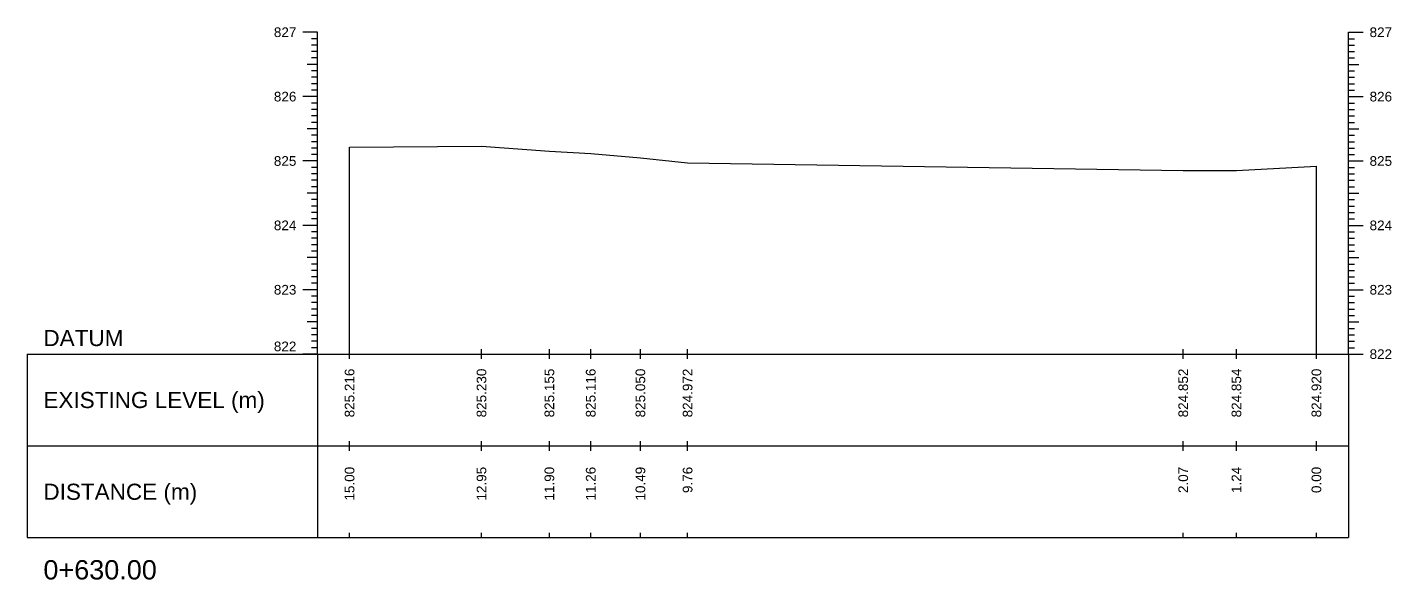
# Model space of a CAD drawing. Header units: millimetres. Extents: x 2757 to 35141, y 547 to 28513.
# Drawn here: x 33429.4 to 33641, y 26750.7 to 26836.6 of the extents above; entities that cross this region are included whole.
import ezdxf
from ezdxf.enums import TextEntityAlignment as Align

# ---------------------------------------------------------------- set-up
doc = ezdxf.new("R2010")
doc.units = ezdxf.units.MM
doc.layers.add('CS_Drawing', color=7, linetype='Continuous')
doc.layers.add('GL', color=3, linetype='Continuous')
doc.styles.get("Standard").update_dxf_attribs({"font": 'arial.ttf'})

msp = doc.modelspace()

# ---------------------------------------------------------------- linework, layer by layer
at = {"layer": 'CS_Drawing'}
for p, q in [((33474.35008, 26835.79126), (33472.10008, 26835.79126)), ((33474.35008, 26835.79126), (33472.77508, 26835.79126)), ((33474.35008, 26835.79126), (33473.45008, 26835.79126)), ((33474.35008, 26785.79126), (33474.35008, 26835.79126)), ((33634.34934, 26835.79126), (33636.59934, 26835.79126)), ((33634.34934, 26835.79126), (33635.92434, 26835.79126)), ((33634.34934, 26835.79126), (33635.24934, 26835.79126)), ((33634.34934, 26785.79126), (33634.34934, 26835.79126)), ((33474.35008, 26834.79126), (33473.45008, 26834.79126)), ((33474.35008, 26833.79126), (33473.45008, 26833.79126)), ((33634.34934, 26834.79126), (33635.24934, 26834.79126)), ((33634.34934, 26833.79126), (33635.24934, 26833.79126)), ((33474.35008, 26832.79126), (33473.45008, 26832.79126)), ((33474.35008, 26831.79126), (33473.45008, 26831.79126)), ((33634.34934, 26832.79126), (33635.24934, 26832.79126)), ((33634.34934, 26831.79126), (33635.24934, 26831.79126)), ((33474.35008, 26830.79126), (33472.77508, 26830.79126)), ((33474.35008, 26830.79126), (33473.45008, 26830.79126)), ((33474.35008, 26829.79126), (33473.45008, 26829.79126)), ((33634.34934, 26830.79126), (33635.92434, 26830.79126)), ((33634.34934, 26830.79126), (33635.24934, 26830.79126)), ((33634.34934, 26829.79126), (33635.24934, 26829.79126)), ((33474.35008, 26828.79126), (33473.45008, 26828.79126)), ((33474.35008, 26827.79126), (33473.45008, 26827.79126)), ((33474.35008, 26826.79126), (33473.45008, 26826.79126)), ((33634.34934, 26828.79126), (33635.24934, 26828.79126)), ((33634.34934, 26827.79126), (33635.24934, 26827.79126)), ((33634.34934, 26826.79126), (33635.24934, 26826.79126)), ((33474.35008, 26825.79126), (33472.10008, 26825.79126)), ((33474.35008, 26825.79126), (33472.77508, 26825.79126)), ((33474.35008, 26825.79126), (33473.45008, 26825.79126)), ((33474.35008, 26824.79126), (33473.45008, 26824.79126)), ((33634.34934, 26825.79126), (33636.59934, 26825.79126)), ((33634.34934, 26825.79126), (33635.92434, 26825.79126)), ((33634.34934, 26825.79126), (33635.24934, 26825.79126)), ((33634.34934, 26824.79126), (33635.24934, 26824.79126)), ((33474.35008, 26823.79126), (33473.45008, 26823.79126)), ((33474.35008, 26822.79126), (33473.45008, 26822.79126)), ((33634.34934, 26823.79126), (33635.24934, 26823.79126)), ((33634.34934, 26822.79126), (33635.24934, 26822.79126)), ((33474.35008, 26820.79126), (33472.77508, 26820.79126)), ((33474.35008, 26821.79126), (33473.45008, 26821.79126)), ((33474.35008, 26820.79126), (33473.45008, 26820.79126)), ((33634.34934, 26821.79126), (33635.24934, 26821.79126)), ((33634.34934, 26820.79126), (33635.92434, 26820.79126)), ((33634.34934, 26820.79126), (33635.24934, 26820.79126)), ((33474.35008, 26819.79126), (33473.45008, 26819.79126)), ((33474.35008, 26818.79126), (33473.45008, 26818.79126)), ((33634.34934, 26819.79126), (33635.24934, 26819.79126)), ((33634.34934, 26818.79126), (33635.24934, 26818.79126)), ((33474.35008, 26817.79126), (33473.45008, 26817.79126)), ((33474.35008, 26816.79126), (33473.45008, 26816.79126)), ((33479.35008, 26785.79126), (33479.35008, 26817.95126)), ((33634.34934, 26817.79126), (33635.24934, 26817.79126)), ((33634.34934, 26816.79126), (33635.24934, 26816.79126)), ((33474.35008, 26815.79126), (33472.10008, 26815.79126)), ((33474.35008, 26815.79126), (33472.77508, 26815.79126)), ((33474.35008, 26815.79126), (33473.45008, 26815.79126)), ((33474.35008, 26814.79126), (33473.45008, 26814.79126)), ((33629.34934, 26785.79126), (33629.34934, 26814.99126)), ((33634.34934, 26815.79126), (33636.59934, 26815.79126)), ((33634.34934, 26815.79126), (33635.92434, 26815.79126)), ((33634.34934, 26815.79126), (33635.24934, 26815.79126)), ((33634.34934, 26814.79126), (33635.24934, 26814.79126)), ((33474.35008, 26813.79126), (33473.45008, 26813.79126)), ((33474.35008, 26812.79126), (33473.45008, 26812.79126)), ((33634.34934, 26813.79126), (33635.24934, 26813.79126)), ((33634.34934, 26812.79126), (33635.24934, 26812.79126)), ((33474.35008, 26810.79126), (33472.77508, 26810.79126)), ((33474.35008, 26811.79126), (33473.45008, 26811.79126)), ((33474.35008, 26810.79126), (33473.45008, 26810.79126)), ((33474.35008, 26809.79126), (33473.45008, 26809.79126)), ((33634.34934, 26811.79126), (33635.24934, 26811.79126)), ((33634.34934, 26810.79126), (33635.92434, 26810.79126)), ((33634.34934, 26810.79126), (33635.24934, 26810.79126)), ((33634.34934, 26809.79126), (33635.24934, 26809.79126)), ((33474.35008, 26808.79126), (33473.45008, 26808.79126)), ((33474.35008, 26807.79126), (33473.45008, 26807.79126)), ((33634.34934, 26808.79126), (33635.24934, 26808.79126)), ((33634.34934, 26807.79126), (33635.24934, 26807.79126)), ((33474.35008, 26805.79126), (33472.10008, 26805.79126)), ((33474.35008, 26805.79126), (33472.77508, 26805.79126)), ((33474.35008, 26806.79126), (33473.45008, 26806.79126)), ((33474.35008, 26805.79126), (33473.45008, 26805.79126)), ((33634.34934, 26806.79126), (33635.24934, 26806.79126)), ((33634.34934, 26805.79126), (33636.59934, 26805.79126)), ((33634.34934, 26805.79126), (33635.92434, 26805.79126)), ((33634.34934, 26805.79126), (33635.24934, 26805.79126)), ((33474.35008, 26804.79126), (33473.45008, 26804.79126)), ((33474.35008, 26803.79126), (33473.45008, 26803.79126)), ((33634.34934, 26804.79126), (33635.24934, 26804.79126)), ((33634.34934, 26803.79126), (33635.24934, 26803.79126)), ((33474.35008, 26802.79126), (33473.45008, 26802.79126)), ((33474.35008, 26801.79126), (33473.45008, 26801.79126)), ((33634.34934, 26802.79126), (33635.24934, 26802.79126)), ((33634.34934, 26801.79126), (33635.24934, 26801.79126)), ((33474.35008, 26800.79126), (33472.77508, 26800.79126)), ((33474.35008, 26800.79126), (33473.45008, 26800.79126)), ((33474.35008, 26799.79126), (33473.45008, 26799.79126)), ((33634.34934, 26800.79126), (33635.92434, 26800.79126)), ((33634.34934, 26800.79126), (33635.24934, 26800.79126)), ((33634.34934, 26799.79126), (33635.24934, 26799.79126)), ((33474.35008, 26798.79126), (33473.45008, 26798.79126)), ((33474.35008, 26797.79126), (33473.45008, 26797.79126)), ((33634.34934, 26798.79126), (33635.24934, 26798.79126)), ((33634.34934, 26797.79126), (33635.24934, 26797.79126)), ((33474.35008, 26795.79126), (33472.10008, 26795.79126)), ((33474.35008, 26795.79126), (33472.77508, 26795.79126)), ((33474.35008, 26796.79126), (33473.45008, 26796.79126)), ((33474.35008, 26795.79126), (33473.45008, 26795.79126)), ((33634.34934, 26796.79126), (33635.24934, 26796.79126)), ((33634.34934, 26795.79126), (33636.59934, 26795.79126)), ((33634.34934, 26795.79126), (33635.92434, 26795.79126)), ((33634.34934, 26795.79126), (33635.24934, 26795.79126)), ((33474.35008, 26794.79126), (33473.45008, 26794.79126)), ((33474.35008, 26793.79126), (33473.45008, 26793.79126)), ((33634.34934, 26794.79126), (33635.24934, 26794.79126)), ((33634.34934, 26793.79126), (33635.24934, 26793.79126)), ((33474.35008, 26790.79126), (33472.77508, 26790.79126)), ((33474.35008, 26792.79126), (33473.45008, 26792.79126)), ((33474.35008, 26791.79126), (33473.45008, 26791.79126)), ((33474.35008, 26790.79126), (33473.45008, 26790.79126)), ((33634.34934, 26792.79126), (33635.24934, 26792.79126)), ((33634.34934, 26791.79126), (33635.24934, 26791.79126)), ((33634.34934, 26790.79126), (33635.92434, 26790.79126)), ((33634.34934, 26790.79126), (33635.24934, 26790.79126)), ((33474.35008, 26789.79126), (33473.45008, 26789.79126)), ((33474.35008, 26788.79126), (33473.45008, 26788.79126)), ((33634.34934, 26789.79126), (33635.24934, 26789.79126)), ((33634.34934, 26788.79126), (33635.24934, 26788.79126)), ((33474.35008, 26787.79126), (33473.45008, 26787.79126)), ((33474.35008, 26786.79126), (33473.45008, 26786.79126)), ((33479.35008, 26785.04126), (33479.35008, 26786.54126)), ((33499.81454, 26785.04126), (33499.81454, 26786.54126)), ((33510.34756, 26785.04126), (33510.34756, 26786.54126)), ((33516.76367, 26785.04126), (33516.76367, 26786.54126)), ((33524.46968, 26785.04126), (33524.46968, 26786.54126)), ((33531.79304, 26785.04126), (33531.79304, 26786.54126)), ((33608.68653, 26785.04126), (33608.68653, 26786.54126)), ((33616.94579, 26785.04126), (33616.94579, 26786.54126)), ((33629.34934, 26785.04126), (33629.34934, 26786.54126)), ((33634.34934, 26787.79126), (33635.24934, 26787.79126)), ((33634.34934, 26786.79126), (33635.24934, 26786.79126)), ((33429.35008, 26785.79126), (33474.35008, 26785.79126)), ((33429.35008, 26785.79126), (33429.35008, 26757.29126)), ((33474.35008, 26785.79126), (33472.10008, 26785.79126)), ((33474.35008, 26785.79126), (33472.77508, 26785.79126)), ((33474.35008, 26785.79126), (33473.45008, 26785.79126)), ((33474.35008, 26785.79126), (33634.34934, 26785.79126)), ((33474.35008, 26785.79126), (33474.35008, 26757.29126)), ((33634.34934, 26785.79126), (33636.59934, 26785.79126)), ((33634.34934, 26785.79126), (33635.92434, 26785.79126)), ((33634.34934, 26785.79126), (33635.24934, 26785.79126)), ((33634.34934, 26785.79126), (33634.34934, 26757.29126)), ((33479.35008, 26770.79126), (33479.35008, 26772.29126)), ((33499.81454, 26770.79126), (33499.81454, 26772.29126)), ((33510.34756, 26770.79126), (33510.34756, 26772.29126)), ((33516.76367, 26770.79126), (33516.76367, 26772.29126)), ((33524.46968, 26770.79126), (33524.46968, 26772.29126)), ((33531.79304, 26770.79126), (33531.79304, 26772.29126)), ((33608.68653, 26770.79126), (33608.68653, 26772.29126)), ((33616.94579, 26770.79126), (33616.94579, 26772.29126)), ((33629.34934, 26770.79126), (33629.34934, 26772.29126)), ((33429.35008, 26771.54126), (33474.35008, 26771.54126)), ((33474.35008, 26771.54126), (33634.34934, 26771.54126)), ((33474.35008, 26771.54126), (33634.34934, 26771.54126)), ((33429.35008, 26757.29126), (33474.35008, 26757.29126)), ((33474.35008, 26757.29126), (33634.34934, 26757.29126)), ((33479.35008, 26757.29126), (33479.35008, 26758.04126)), ((33499.81454, 26757.29126), (33499.81454, 26758.04126)), ((33510.34756, 26757.29126), (33510.34756, 26758.04126)), ((33516.76367, 26757.29126), (33516.76367, 26758.04126)), ((33524.46968, 26757.29126), (33524.46968, 26758.04126)), ((33531.79304, 26757.29126), (33531.79304, 26758.04126)), ((33608.68653, 26757.29126), (33608.68653, 26758.04126)), ((33616.94579, 26757.29126), (33616.94579, 26758.04126)), ((33629.34934, 26757.29126), (33629.34934, 26758.04126))]:
    msp.add_line(p, q, dxfattribs=at)
at = {"layer": 'GL'}
msp.add_lwpolyline([(33479.35008, 26817.95126), (33499.81454, 26818.09126), (33510.34756, 26817.34126), (33516.76367, 26816.95126), (33524.46968, 26816.29126), (33531.79304, 26815.51126), (33608.68653, 26814.31126), (33616.94579, 26814.33126), (33629.34934, 26814.99126)], dxfattribs=at)

# ---------------------------------------------------------------- texts
at = {"layer": 'CS_Drawing'}
for s, p in [('827', (33471.10008, 26835.79126)), ('826', (33471.10008, 26825.79126)), ('825', (33471.10008, 26815.79126)), ('824', (33471.10008, 26805.79126)), ('823', (33471.10008, 26795.79126))]:
    msp.add_text(s, height=1.5, dxfattribs=at).set_placement(p, align=Align.MIDDLE_RIGHT)
for s, height, p in [('827', 1.5, (33637.59934, 26835.79126)), ('826', 1.5, (33637.59934, 26825.79126)), ('825', 1.5, (33637.59934, 26815.79126)), ('824', 1.5, (33637.59934, 26805.79126)), ('823', 1.5, (33637.59934, 26795.79126)), ('DATUM', 2.5, (33431.85008, 26788.29126)), ('822', 1.5, (33637.59934, 26785.79126)), ('822', 1.5, (33637.59934, 26785.79126)), ('EXISTING LEVEL (m)', 2.5, (33431.85008, 26778.66626)), ('DISTANCE (m)', 2.5, (33431.85008, 26764.41626)), ('0+630.00', 3, (33431.85008, 26752.29126))]:
    msp.add_text(s, height=height, dxfattribs=at).set_placement(p, align=Align.MIDDLE_LEFT)
msp.add_text('822', height=1.5, dxfattribs=at).set_placement((33471.10008, 26786.24126), align=Align.RIGHT)
for s, p in [('825.216', (33479.35008, 26783.54126)), ('825.230', (33499.81454, 26783.54126)), ('825.155', (33510.34756, 26783.54126)), ('825.116', (33516.76367, 26783.54126)), ('825.050', (33524.46968, 26783.54126)), ('824.972', (33531.79304, 26783.54126)), ('824.852', (33608.68653, 26783.54126)), ('824.854', (33616.94579, 26783.54126)), ('824.920', (33629.34934, 26783.54126)), ('15.00', (33479.35008, 26768.29126)), ('12.95', (33499.81454, 26768.29126)), ('11.90', (33510.34756, 26768.29126)), ('11.26', (33516.76367, 26768.29126)), ('10.49', (33524.46968, 26768.29126)), ('9.76', (33531.79304, 26768.29126)), ('2.07', (33608.68653, 26768.29126)), ('1.24', (33616.94579, 26768.29126)), ('0.00', (33629.34934, 26768.29126))]:
    msp.add_text(s, height=1.5, rotation=90, dxfattribs=at).set_placement(p, align=Align.MIDDLE_RIGHT)

doc.saveas('drawing.dxf')
